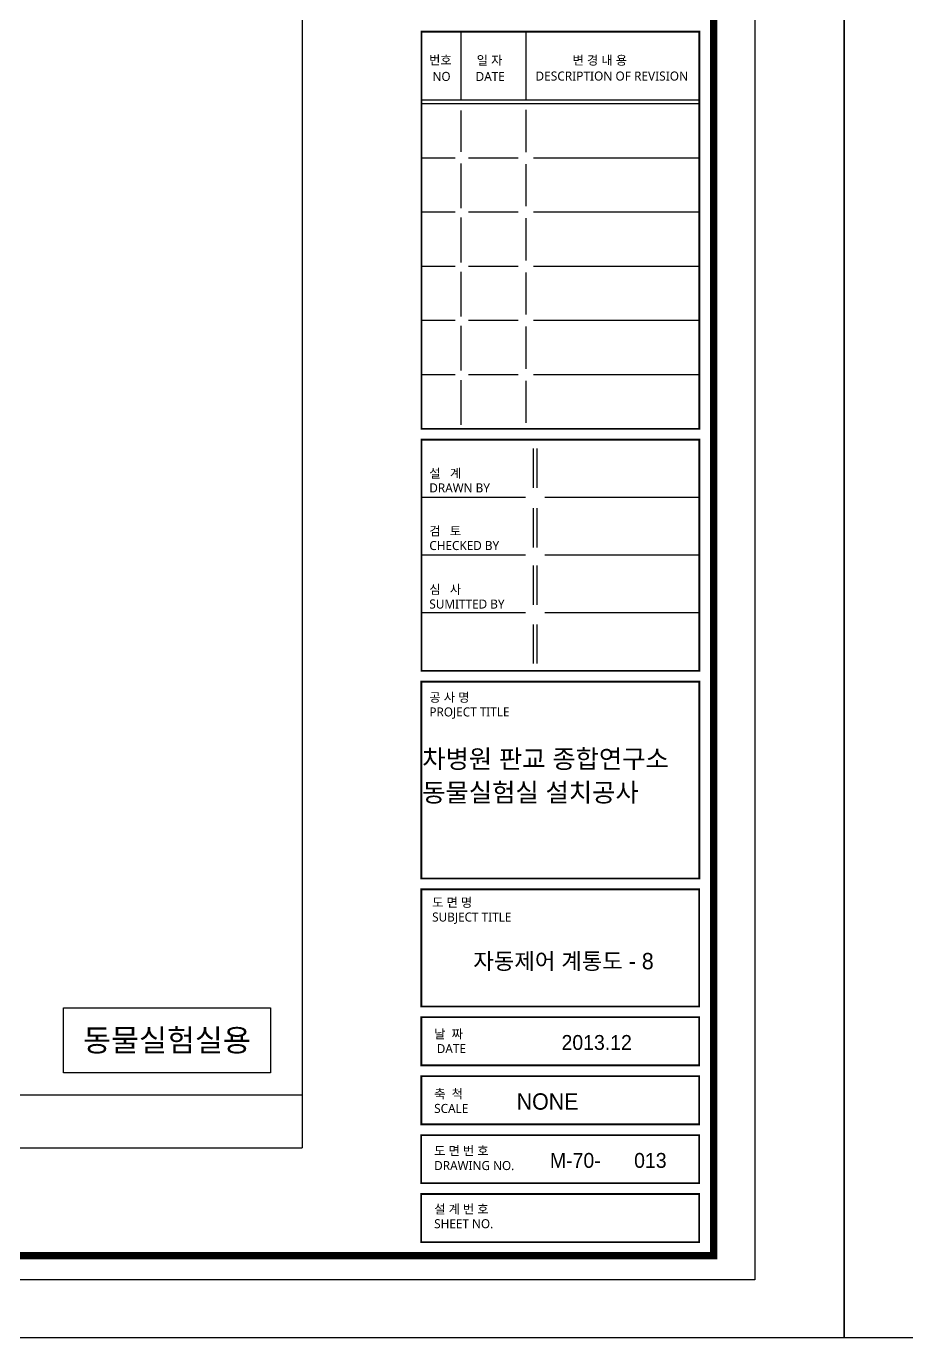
# Model space of a CAD drawing. Header units: millimetres. Extents: x -86 to 11742, y 5229 to 11464.
# Drawn here: x 10680.7 to 10917.7, y 5229.3 to 5582.1 of the extents above; entities that cross this region are included whole.
import ezdxf
from ezdxf.enums import TextEntityAlignment as Align

# ---------------------------------------------------------------- set-up
doc = ezdxf.new("R2010")
doc.units = ezdxf.units.MM
doc.header["$LTSCALE"] = 5
for name, color, linetype in [('7', 7, 'CONTINUOUS'), ('AUTO', 7, 'CONTINUOUS'), ('FORM', 7, 'CONTINUOUS'), ('SOLID253', 253, 'CONTINUOUS')]:
    doc.layers.add(name, color=color, linetype=linetype)
doc.styles.add('GHD', font='Dotum.ttf')
doc.styles.add('QQ', font='MALGUN.TTF.TTF')
doc.styles.add('STYLE1', font='MALGUN.TTF.TTF', dxfattribs={"height": 2.5})
doc.styles.add('울릉도M', font='h2wulm.TTF')

# ---------------------------------------------------------------- blocks, each defined once
blk = doc.blocks.new('form')
at = {"layer": 'AUTO'}
for p, q in [((-24.08, -15.6), (-24.08, 578.4)), ((816.92, 578.4), (816.92, -15.6)), ((816.92, -15.6), (-24.08, -15.6))]:
    blk.add_line(p, q, dxfattribs=at)
at = {"layer": 'FORM', "color": 7}
for p, q in [((713.79, 317.3), (713.79, 335.75)), ((731.27, 317.3), (731.27, 335.75)), ((777.9, 317.3), (703.1, 317.3)), ((777.9, 316.33), (703.1, 316.33)), ((713.79, 303.47), (713.79, 314.52)), ((731.27, 303.37), (731.27, 314.69)), ((712.21, 301.76), (703.1, 301.76)), ((713.79, 288.27), (713.79, 300.31)), ((729.16, 301.76), (715.81, 301.76)), ((731.27, 288.8), (731.27, 300.12)), ((778.03, 301.76), (733.31, 301.76)), ((712.21, 287.19), (703.1, 287.19)), ((729.16, 287.19), (715.81, 287.19)), ((778.03, 287.19), (733.31, 287.19)), ((713.79, 273.7), (713.79, 285.74)), ((731.27, 274.23), (731.27, 285.55)), ((712.21, 272.62), (703.1, 272.62)), ((729.16, 272.62), (715.81, 272.62)), ((778.03, 272.62), (733.31, 272.62)), ((713.79, 259.13), (713.79, 271.17)), ((731.27, 259.66), (731.27, 270.98)), ((712.21, 258.05), (703.1, 258.05)), ((729.16, 258.05), (715.81, 258.05)), ((778.03, 258.05), (733.31, 258.05)), ((713.79, 244.56), (713.79, 256.6)), ((731.27, 245.09), (731.27, 256.41)), ((712.21, 243.48), (703.1, 243.48)), ((729.16, 243.48), (715.81, 243.48)), ((778.03, 243.48), (733.31, 243.48)), ((713.79, 229.99), (713.79, 242.03)), ((731.27, 230.52), (731.27, 241.84)), ((733.31, 213.08), (733.31, 223.62)), ((734.21, 213.08), (734.21, 223.62)), ((731.09, 210.45), (703.1, 210.45)), ((777.9, 210.45), (736.34, 210.45)), ((733.31, 197.01), (733.31, 207.55)), ((734.21, 197.01), (734.21, 207.55)), ((731.09, 194.91), (703.1, 194.91)), ((777.9, 194.91), (736.34, 194.91)), ((733.31, 181.6), (733.31, 192.14)), ((734.21, 181.6), (734.21, 192.14)), ((731.09, 179.37), (703.1, 179.37)), ((777.9, 179.37), (736.34, 179.37)), ((733.31, 165.74), (733.31, 176.28)), ((734.21, 165.74), (734.21, 176.28))]:
    blk.add_line(p, q, dxfattribs=at)
at = {"layer": 'FORM', "color": 3}
blk.add_lwpolyline([(0, 562.79), (792.83, 562.79), (792.83, 0), (0, 0)], close=True, dxfattribs=at)
at = {"layer": 'FORM', "color": 2, "const_width": 1.94}
blk.add_lwpolyline([(12.48, 6.47), (12.48, 555.28), (781.78, 555.28), (781.78, 6.47)], close=True, dxfattribs=at)
at = {"layer": 'FORM', "color": 3, "const_width": 0.486}
for points in [[(777.9, 335.75), (703.1, 335.75), (703.1, 228.91), (777.9, 228.91)], [(703.1, 163.82), (777.9, 163.82), (777.9, 225.99), (703.1, 225.99)], [(777.89, 107.95), (777.89, 160.91), (703.09, 160.91), (703.09, 107.95)], [(777.88, 73.53), (777.88, 105.03), (703.08, 105.03), (703.08, 73.53)], [(777.87, 57.68), (777.87, 70.62), (703.07, 70.62), (703.07, 57.68)], [(777.86, 41.83), (777.86, 54.77), (703.06, 54.77), (703.06, 41.83)], [(777.85, 25.98), (777.85, 38.92), (703.05, 38.92), (703.05, 25.98)], [(777.84, 10.13), (777.84, 23.07), (703.04, 23.07), (703.04, 10.13)]]:
    blk.add_lwpolyline(points, close=True, dxfattribs=at)
at = {"layer": 'FORM', "color": 7, "style": 'STYLE1'}
for s, height, p in [('번호', 2.428, (705.16, 326.91)), ('일 자', 2.428, (717.98, 326.83)), ('변 경 내 용', 2.428, (743.8, 326.85)), ('NO', 2.428, (706.08, 322.5)), ('DATE', 2.428, (717.69, 322.49)), ('설   계', 2.428, (705.23, 215.75)), ('DRAWN BY', 2.428, (705.23, 211.81)), ('검   토', 2.428, (705.23, 200.23)), ('CHECKED BY', 2.428, (705.23, 196.3)), ('심   사', 2.428, (705.23, 184.5)), ('SUMITTED BY', 2.4284, (705.23, 180.57)), ('공 사 명', 2.428, (705.25, 155.47)), ('PROJECT TITLE', 2.4284, (705.25, 151.54)), ('도 면 명', 2.428, (705.99, 100.3)), ('SUBJECT TITLE', 2.4284, (705.99, 96.37)), ('날  짜', 2.428, (706.54, 64.9)), ('DATE', 2.428, (707.23, 60.97)), ('축  척', 2.428, (706.54, 48.81)), ('SCALE', 2.428, (706.54, 44.88)), ('도 면 번 호', 2.428, (706.54, 33.49)), ('DRAWING NO.', 2.4284, (706.54, 29.51)), ('설 계 번 호', 2.428, (706.54, 17.8)), ('SHEET NO.', 2.428, (706.54, 13.87))]:
    blk.add_text(s, height=height, dxfattribs=at).set_placement(p)
at = {"layer": 'FORM', "color": 7, "style": 'STYLE1', "width": 0.967772}
blk.add_text('DESCRIPTION OF REVISION', height=2.4284, dxfattribs=at).set_placement((733.79, 322.6), (774.87, 322.6), align=Align.FIT)

msp = doc.modelspace()

# ---------------------------------------------------------------- linework, layer by layer
at = {"layer": 'AUTO', "color": 2}
for p, q in [((10754.98, 5745.96), (10754.98, 5280.46)), ((10127.98, 5294.71), (10754.98, 5294.71)), ((10127.98, 5280.46), (10754.98, 5280.46))]:
    msp.add_line(p, q, dxfattribs=at)
at = {"layer": 'SOLID253', "color": 2}
msp.add_lwpolyline([(10690.73, 5318.09), (10746.5, 5318.09), (10746.5, 5300.64), (10690.73, 5300.64)], close=True, dxfattribs=at)

# ---------------------------------------------------------------- block references
at = {"layer": 'AUTO', "xscale": 0.999994771384126, "yscale": 0.999994771384126, "zscale": 0.999994771384126}
for p in [(10083.99, 5244.93), (10924.98, 5244.93)]:
    msp.add_blockref('form', p, dxfattribs=at)

# ---------------------------------------------------------------- texts
at = {"layer": '7', "style": '울릉도M'}
for s, p in [('M-70-', (10821.68, 5275.04)), ('013', (10844.34, 5275.04))]:
    msp.add_text(s, height=4, dxfattribs=at).set_placement(p)
at = {"layer": 'AUTO', "color": 4, "style": 'GHD'}
msp.add_text('자동제어 계통도 - 8', height=4.4, dxfattribs=at).set_placement((10825.33, 5330.65), align=Align.MIDDLE_CENTER)
at = {"layer": 'AUTO', "style": 'QQ'}
msp.add_text('동물실험실용', height=6, dxfattribs=at).set_placement((10718.61, 5309.37), align=Align.MIDDLE_CENTER)
at = {"layer": 'AUTO', "color": 4, "style": 'GHD'}
msp.add_text('NONE', height=4.4, dxfattribs=at).set_placement((10812.72, 5290.69))
at = {"layer": 'FORM', "color": 7, "style": 'GHD'}
for s, height, p in [('차병원 판교 종합연구소', 5, (10787.3, 5382.56)), ('동물실험실 설치공사', 5, (10787.3, 5373.52)), ('2013.12', 4, (10824.8, 5306.77))]:
    msp.add_text(s, height=height, dxfattribs=at).set_placement(p)

doc.saveas('drawing.dxf')
